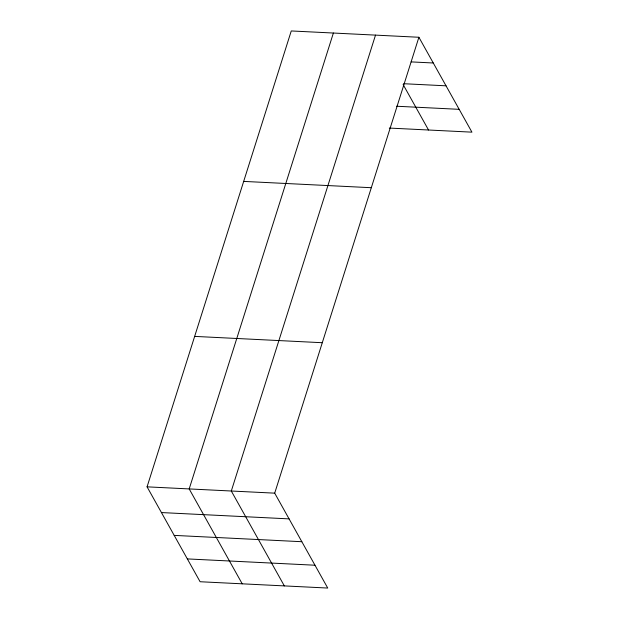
<?xml version="1.0" encoding="UTF-8"?>
<svg xmlns="http://www.w3.org/2000/svg" width="619" height="619" viewBox="0 0 619 619"><rect width="100%" height="100%" fill="white"/><g stroke="black" fill="none" stroke-linecap="round" stroke-linejoin="round"><path stroke-width="0.93" d="M418.901 37.264L274.704 493.157L327.737 588.05L200.099 581.736L147.067 486.844L291.263 30.95L418.901 37.264L471.933 132.157L389.289 128.063M333.386 33.031L189.19 488.925L242.215 583.818M375.509 35.121L231.305 491.014L284.338 585.899M411.101 61.892L433.277 62.991M403.603 83.712L446.036 85.817M396.632 106.236L459.174 109.331M243.677 181.398L371.315 187.712M194.652 336.396L322.29 342.717M147.067 486.844L274.704 493.157M161.443 512.563L289.081 518.884M174.194 535.389L301.84 541.71M187.34 558.911L314.978 565.224M403.108 84.509L428.534 130.005"/></g></svg>
